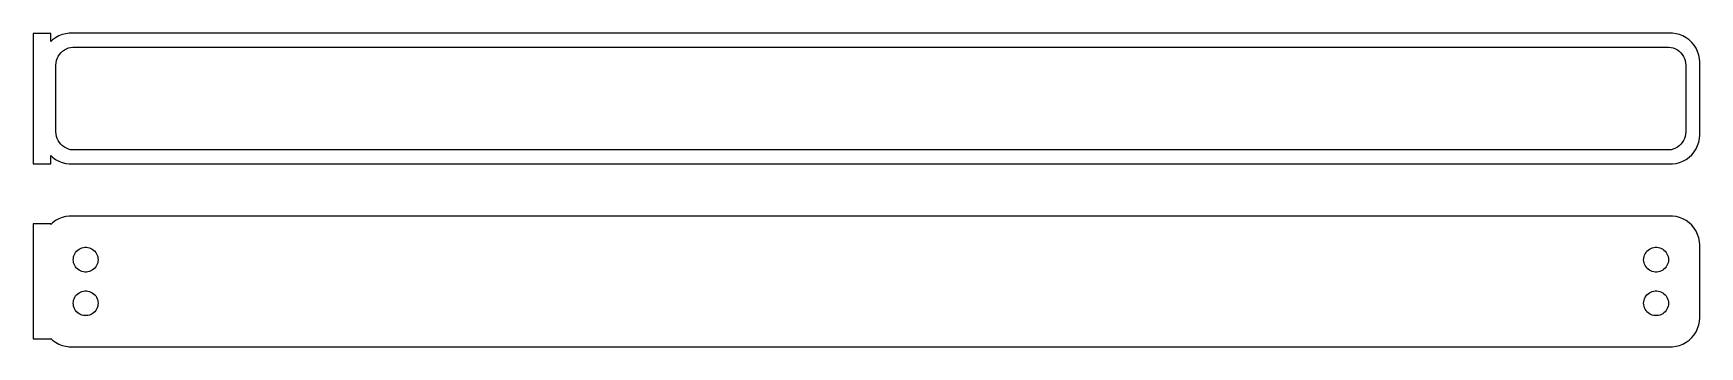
# Model space of a CAD drawing. Header units: metres. Extents: x -144 to 142, y 52 to 106.
import ezdxf

# ---------------------------------------------------------------- set-up
doc = ezdxf.new("R2010")
doc.units = ezdxf.units.M

msp = doc.modelspace()

# ---------------------------------------------------------------- linework, layer by layer
for p, q in [((-141, 105.729), (-144, 105.729)), ((-144, 105.729), (-144, 83.2707)), ((-141, 104.309), (-141, 105.729)), ((-140.687, 104.603), (-141, 104.309)), ((-140.179, 104.972), (-140.687, 104.603)), ((-139.629, 105.274), (-140.179, 104.972)), ((-139.045, 105.505), (-139.629, 105.274)), ((-138.437, 105.661), (-139.045, 105.505)), ((-137.814, 105.74), (-138.437, 105.661)), ((-138.325, 103.067), (-137.962, 103.211)), ((-137.962, 103.211), (-137.583, 103.308)), ((137.814, 105.74), (-137.814, 105.74)), ((-137.583, 103.308), (-137.195, 103.357)), ((-137.195, 103.357), (137.195, 103.357)), ((137.195, 103.357), (137.583, 103.308)), ((137.583, 103.308), (137.962, 103.211)), ((138.437, 105.661), (137.814, 105.74)), ((137.962, 103.211), (138.325, 103.067)), ((139.045, 105.505), (138.437, 105.661)), ((139.629, 105.274), (139.045, 105.505)), ((140.179, 104.972), (139.629, 105.274)), ((140.687, 104.603), (140.179, 104.972)), ((141.145, 104.173), (140.687, 104.603)), ((141.545, 103.689), (141.145, 104.173)), ((141.882, 103.159), (141.545, 103.689)), ((142.149, 102.591), (141.882, 103.159)), ((-140.113, 100.25), (-140.088, 100.64)), ((-140.088, 100.64), (-140.015, 101.024)), ((-140.015, 101.024), (-139.894, 101.396)), ((-139.894, 101.396), (-139.728, 101.75)), ((-139.728, 101.75), (-139.518, 102.08)), ((-139.518, 102.08), (-139.269, 102.381)), ((-139.269, 102.381), (-138.984, 102.649)), ((-138.984, 102.649), (-138.668, 102.878)), ((-138.668, 102.878), (-138.325, 103.067)), ((138.325, 103.067), (138.668, 102.878)), ((138.668, 102.878), (138.984, 102.649)), ((138.984, 102.649), (139.269, 102.381)), ((139.269, 102.381), (139.518, 102.08)), ((139.518, 102.08), (139.728, 101.75)), ((139.728, 101.75), (139.894, 101.396)), ((139.894, 101.396), (140.015, 101.024)), ((140.015, 101.024), (140.088, 100.64)), ((140.088, 100.64), (140.113, 100.25)), ((142.343, 101.993), (142.149, 102.591)), ((142.461, 101.377), (142.343, 101.993)), ((142.5, 100.75), (142.461, 101.377)), ((142.5, 88.25), (142.5, 100.75)), ((-140.113, 88.75), (-140.113, 100.25)), ((140.113, 100.25), (140.113, 88.75)), ((-140.088, 88.3598), (-140.113, 88.75)), ((-140.015, 87.9759), (-140.088, 88.3598)), ((-139.894, 87.6041), (-140.015, 87.9759)), ((-139.728, 87.2504), (-139.894, 87.6041)), ((-139.518, 86.9203), (-139.728, 87.2504)), ((-139.269, 86.6191), (-139.518, 86.9203)), ((-138.984, 86.3515), (-139.269, 86.6191)), ((-138.668, 86.1217), (-138.984, 86.3515)), ((-138.325, 85.9333), (-138.668, 86.1217)), ((138.668, 86.1217), (138.325, 85.9333)), ((138.984, 86.3515), (138.668, 86.1217)), ((139.269, 86.6191), (138.984, 86.3515)), ((139.518, 86.9203), (139.269, 86.6191)), ((139.728, 87.2504), (139.518, 86.9203)), ((139.894, 87.6041), (139.728, 87.2504)), ((140.015, 87.9759), (139.894, 87.6041)), ((140.088, 88.3598), (140.015, 87.9759)), ((140.113, 88.75), (140.088, 88.3598)), ((141.882, 85.8412), (142.149, 86.4094)), ((142.149, 86.4094), (142.343, 87.0066)), ((142.343, 87.0066), (142.461, 87.6233)), ((142.461, 87.6233), (142.5, 88.25)), ((-144, 83.2707), (-141, 83.2707)), ((-141, 83.2707), (-141, 84.6913)), ((-141, 84.6913), (-140.687, 84.3974)), ((-140.687, 84.3974), (-140.179, 84.0284)), ((-140.179, 84.0284), (-139.629, 83.7259)), ((-139.629, 83.7259), (-139.045, 83.4947)), ((-139.045, 83.4947), (-138.437, 83.3386)), ((-138.437, 83.3386), (-137.814, 83.2599)), ((-137.962, 85.7894), (-138.325, 85.9333)), ((-137.583, 85.6922), (-137.962, 85.7894)), ((-137.814, 83.2599), (137.814, 83.2599)), ((-137.195, 85.6432), (-137.583, 85.6922)), ((137.195, 85.6432), (-137.195, 85.6432)), ((137.583, 85.6922), (137.195, 85.6432)), ((137.962, 85.7894), (137.583, 85.6922)), ((137.814, 83.2599), (138.437, 83.3386)), ((138.325, 85.9333), (137.962, 85.7894)), ((138.437, 83.3386), (139.045, 83.4947)), ((139.045, 83.4947), (139.629, 83.7259)), ((139.629, 83.7259), (140.179, 84.0284)), ((140.179, 84.0284), (140.687, 84.3974)), ((140.687, 84.3974), (141.145, 84.8273)), ((141.145, 84.8273), (141.545, 85.3111)), ((141.545, 85.3111), (141.882, 85.8412)), ((-141, 72.9026), (-144, 72.9026)), ((-144, 72.9026), (-144, 53.0974)), ((-140.687, 73.1026), (-141, 72.8087)), ((-141, 72.8087), (-141, 72.9026)), ((-140.179, 73.4716), (-140.687, 73.1026)), ((-139.629, 73.7741), (-140.179, 73.4716)), ((-139.045, 74.0053), (-139.629, 73.7741)), ((-138.437, 74.1614), (-139.045, 74.0053)), ((-137.814, 74.2401), (-138.437, 74.1614)), ((137.814, 74.2401), (-137.814, 74.2401)), ((138.437, 74.1614), (137.814, 74.2401)), ((139.045, 74.0053), (138.437, 74.1614)), ((139.629, 73.7741), (139.045, 74.0053)), ((140.179, 73.4716), (139.629, 73.7741)), ((140.687, 73.1026), (140.179, 73.4716)), ((141.145, 72.6727), (140.687, 73.1026)), ((141.545, 72.1889), (141.145, 72.6727)), ((141.882, 71.6588), (141.545, 72.1889)), ((142.149, 71.0906), (141.882, 71.6588)), ((-135.909, 68.6821), (-135.66, 68.7808)), ((-135.66, 68.7808), (-135.4, 68.8475)), ((-135.4, 68.8475), (-135.134, 68.8811)), ((-135.134, 68.8811), (-134.866, 68.8811)), ((-134.866, 68.8811), (-134.6, 68.8475)), ((-134.6, 68.8475), (-134.34, 68.7808)), ((-134.34, 68.7808), (-134.091, 68.6821)), ((134.091, 68.6821), (134.34, 68.7808)), ((134.34, 68.7808), (134.6, 68.8475)), ((134.6, 68.8475), (134.866, 68.8811)), ((134.866, 68.8811), (135.134, 68.8811)), ((135.134, 68.8811), (135.4, 68.8475)), ((135.4, 68.8475), (135.66, 68.7808)), ((135.66, 68.7808), (135.909, 68.6821)), ((142.343, 70.4934), (142.149, 71.0906)), ((142.461, 69.8767), (142.343, 70.4934)), ((142.5, 69.25), (142.461, 69.8767)), ((142.5, 56.75), (142.5, 69.25)), ((-137.135, 66.75), (-137.118, 67.0176)), ((-137.118, 66.4824), (-137.135, 66.75)), ((-137.118, 67.0176), (-137.068, 67.281)), ((-137.068, 66.219), (-137.118, 66.4824)), ((-137.068, 67.281), (-136.985, 67.536)), ((-136.985, 65.9639), (-137.068, 66.219)), ((-136.985, 67.536), (-136.871, 67.7787)), ((-136.871, 65.7213), (-136.985, 65.9639)), ((-136.871, 67.7787), (-136.727, 68.0051)), ((-136.727, 68.0051), (-136.557, 68.2117)), ((-136.557, 68.2117), (-136.361, 68.3953)), ((-136.361, 68.3953), (-136.144, 68.5529)), ((-136.144, 68.5529), (-135.909, 68.6821)), ((-134.091, 68.6821), (-133.856, 68.5529)), ((-133.856, 68.5529), (-133.639, 68.3953)), ((-133.639, 68.3953), (-133.443, 68.2117)), ((-133.443, 68.2117), (-133.273, 68.0051)), ((-133.273, 68.0051), (-133.129, 67.7787)), ((-133.129, 67.7787), (-133.015, 67.536)), ((-133.015, 65.9639), (-133.129, 65.7213)), ((-133.015, 67.536), (-132.932, 67.281)), ((-132.932, 66.219), (-133.015, 65.9639)), ((-132.932, 67.281), (-132.882, 67.0176)), ((-132.882, 66.4824), (-132.932, 66.219)), ((-132.882, 67.0176), (-132.865, 66.75)), ((-132.865, 66.75), (-132.882, 66.4824)), ((132.865, 66.75), (132.882, 67.0176)), ((132.882, 66.4824), (132.865, 66.75)), ((132.882, 67.0176), (132.932, 67.281)), ((132.932, 66.219), (132.882, 66.4824)), ((132.932, 67.281), (133.015, 67.536)), ((133.015, 65.9639), (132.932, 66.219)), ((133.015, 67.536), (133.129, 67.7787)), ((133.129, 65.7213), (133.015, 65.9639)), ((133.129, 67.7787), (133.273, 68.0051)), ((133.273, 68.0051), (133.443, 68.2117)), ((133.443, 68.2117), (133.639, 68.3953)), ((133.639, 68.3953), (133.856, 68.5529)), ((133.856, 68.5529), (134.091, 68.6821)), ((135.909, 68.6821), (136.144, 68.5529)), ((136.144, 68.5529), (136.361, 68.3953)), ((136.361, 68.3953), (136.557, 68.2117)), ((136.557, 68.2117), (136.727, 68.0051)), ((136.727, 68.0051), (136.871, 67.7787)), ((136.871, 67.7787), (136.985, 67.536)), ((136.985, 65.9639), (136.871, 65.7213)), ((136.985, 67.536), (137.068, 67.281)), ((137.068, 66.219), (136.985, 65.9639)), ((137.068, 67.281), (137.118, 67.0176)), ((137.118, 66.4824), (137.068, 66.219)), ((137.118, 67.0176), (137.135, 66.75)), ((137.135, 66.75), (137.118, 66.4824)), ((-136.727, 65.4949), (-136.871, 65.7213)), ((-136.557, 65.2883), (-136.727, 65.4949)), ((-136.361, 65.1047), (-136.557, 65.2883)), ((-136.144, 64.9471), (-136.361, 65.1047)), ((-135.909, 64.8179), (-136.144, 64.9471)), ((-135.66, 64.7192), (-135.909, 64.8179)), ((-135.4, 64.6525), (-135.66, 64.7192)), ((-135.134, 64.6189), (-135.4, 64.6525)), ((-134.866, 64.6189), (-135.134, 64.6189)), ((-134.6, 64.6525), (-134.866, 64.6189)), ((-134.34, 64.7192), (-134.6, 64.6525)), ((-134.091, 64.8179), (-134.34, 64.7192)), ((-133.856, 64.9471), (-134.091, 64.8179)), ((-133.639, 65.1047), (-133.856, 64.9471)), ((-133.443, 65.2883), (-133.639, 65.1047)), ((-133.273, 65.4949), (-133.443, 65.2883)), ((-133.129, 65.7213), (-133.273, 65.4949)), ((133.273, 65.4949), (133.129, 65.7213)), ((133.443, 65.2883), (133.273, 65.4949)), ((133.639, 65.1047), (133.443, 65.2883)), ((133.856, 64.9471), (133.639, 65.1047)), ((134.091, 64.8179), (133.856, 64.9471)), ((134.34, 64.7192), (134.091, 64.8179)), ((134.6, 64.6525), (134.34, 64.7192)), ((134.866, 64.6189), (134.6, 64.6525)), ((135.134, 64.6189), (134.866, 64.6189)), ((135.4, 64.6525), (135.134, 64.6189)), ((135.66, 64.7192), (135.4, 64.6525)), ((135.909, 64.8179), (135.66, 64.7192)), ((136.144, 64.9471), (135.909, 64.8179)), ((136.361, 65.1047), (136.144, 64.9471)), ((136.557, 65.2883), (136.361, 65.1047)), ((136.727, 65.4949), (136.557, 65.2883)), ((136.871, 65.7213), (136.727, 65.4949)), ((-136.985, 60.0361), (-136.871, 60.2787)), ((-136.871, 60.2787), (-136.727, 60.5051)), ((-136.727, 60.5051), (-136.557, 60.7117)), ((-136.557, 60.7117), (-136.361, 60.8953)), ((-136.361, 60.8953), (-136.144, 61.0529)), ((-136.144, 61.0529), (-135.909, 61.1821)), ((-135.909, 61.1821), (-135.66, 61.2808)), ((-135.66, 61.2808), (-135.4, 61.3475)), ((-135.4, 61.3475), (-135.134, 61.3811)), ((-135.134, 61.3811), (-134.866, 61.3811)), ((-134.866, 61.3811), (-134.6, 61.3475)), ((-134.6, 61.3475), (-134.34, 61.2808)), ((-134.34, 61.2808), (-134.091, 61.1821)), ((-134.091, 61.1821), (-133.856, 61.0529)), ((-133.856, 61.0529), (-133.639, 60.8953)), ((-133.639, 60.8953), (-133.443, 60.7117)), ((-133.443, 60.7117), (-133.273, 60.5051)), ((-133.273, 60.5051), (-133.129, 60.2787)), ((-133.129, 60.2787), (-133.015, 60.0361)), ((133.015, 60.0361), (133.129, 60.2787)), ((133.129, 60.2787), (133.273, 60.5051)), ((133.273, 60.5051), (133.443, 60.7117)), ((133.443, 60.7117), (133.639, 60.8953)), ((133.639, 60.8953), (133.856, 61.0529)), ((133.856, 61.0529), (134.091, 61.1821)), ((134.091, 61.1821), (134.34, 61.2808)), ((134.34, 61.2808), (134.6, 61.3475)), ((134.6, 61.3475), (134.866, 61.3811)), ((134.866, 61.3811), (135.134, 61.3811)), ((135.134, 61.3811), (135.4, 61.3475)), ((135.4, 61.3475), (135.66, 61.2808)), ((135.66, 61.2808), (135.909, 61.1821)), ((135.909, 61.1821), (136.144, 61.0529)), ((136.144, 61.0529), (136.361, 60.8953)), ((136.361, 60.8953), (136.557, 60.7117)), ((136.557, 60.7117), (136.727, 60.5051)), ((136.727, 60.5051), (136.871, 60.2787)), ((136.871, 60.2787), (136.985, 60.0361)), ((-137.135, 59.25), (-137.118, 59.5176)), ((-137.118, 58.9824), (-137.135, 59.25)), ((-137.118, 59.5176), (-137.068, 59.781)), ((-137.068, 58.719), (-137.118, 58.9824)), ((-137.068, 59.781), (-136.985, 60.0361)), ((-136.985, 58.464), (-137.068, 58.719)), ((-136.871, 58.2213), (-136.985, 58.464)), ((-136.727, 57.9949), (-136.871, 58.2213)), ((-136.557, 57.7883), (-136.727, 57.9949)), ((-136.361, 57.6047), (-136.557, 57.7883)), ((-136.144, 57.4471), (-136.361, 57.6047)), ((-135.909, 57.3179), (-136.144, 57.4471)), ((-135.66, 57.2192), (-135.909, 57.3179)), ((-134.091, 57.3179), (-134.34, 57.2192)), ((-133.856, 57.4471), (-134.091, 57.3179)), ((-133.639, 57.6047), (-133.856, 57.4471)), ((-133.443, 57.7883), (-133.639, 57.6047)), ((-133.273, 57.9949), (-133.443, 57.7883)), ((-133.129, 58.2213), (-133.273, 57.9949)), ((-133.015, 58.464), (-133.129, 58.2213)), ((-133.015, 60.0361), (-132.932, 59.781)), ((-132.932, 58.719), (-133.015, 58.464)), ((-132.932, 59.781), (-132.882, 59.5176)), ((-132.882, 58.9824), (-132.932, 58.719)), ((-132.882, 59.5176), (-132.865, 59.25)), ((-132.865, 59.25), (-132.882, 58.9824)), ((132.865, 59.25), (132.882, 59.5176)), ((132.882, 58.9824), (132.865, 59.25)), ((132.882, 59.5176), (132.932, 59.781)), ((132.932, 58.719), (132.882, 58.9824)), ((132.932, 59.781), (133.015, 60.0361)), ((133.015, 58.464), (132.932, 58.719)), ((133.129, 58.2213), (133.015, 58.464)), ((133.273, 57.9949), (133.129, 58.2213)), ((133.443, 57.7883), (133.273, 57.9949)), ((133.639, 57.6047), (133.443, 57.7883)), ((133.856, 57.4471), (133.639, 57.6047)), ((134.091, 57.3179), (133.856, 57.4471)), ((134.34, 57.2192), (134.091, 57.3179)), ((135.909, 57.3179), (135.66, 57.2192)), ((136.144, 57.4471), (135.909, 57.3179)), ((136.361, 57.6047), (136.144, 57.4471)), ((136.557, 57.7883), (136.361, 57.6047)), ((136.727, 57.9949), (136.557, 57.7883)), ((136.871, 58.2213), (136.727, 57.9949)), ((136.985, 58.464), (136.871, 58.2213)), ((136.985, 60.0361), (137.068, 59.781)), ((137.068, 58.719), (136.985, 58.464)), ((137.068, 59.781), (137.118, 59.5176)), ((137.118, 58.9824), (137.068, 58.719)), ((137.118, 59.5176), (137.135, 59.25)), ((137.135, 59.25), (137.118, 58.9824)), ((-135.4, 57.1525), (-135.66, 57.2192)), ((-135.134, 57.1189), (-135.4, 57.1525)), ((-134.866, 57.1189), (-135.134, 57.1189)), ((-134.6, 57.1525), (-134.866, 57.1189)), ((-134.34, 57.2192), (-134.6, 57.1525)), ((134.6, 57.1525), (134.34, 57.2192)), ((134.866, 57.1189), (134.6, 57.1525)), ((135.134, 57.1189), (134.866, 57.1189)), ((135.4, 57.1525), (135.134, 57.1189)), ((135.66, 57.2192), (135.4, 57.1525)), ((141.882, 54.3412), (142.149, 54.9094)), ((142.149, 54.9094), (142.343, 55.5066)), ((142.343, 55.5066), (142.461, 56.1233)), ((142.461, 56.1233), (142.5, 56.75)), ((-144, 53.0974), (-141, 53.0974)), ((-141, 53.0974), (-141, 53.1913)), ((-141, 53.1913), (-140.687, 52.8974)), ((-140.687, 52.8974), (-140.179, 52.5284)), ((-140.179, 52.5284), (-139.629, 52.2259)), ((-139.629, 52.2259), (-139.045, 51.9947)), ((-139.045, 51.9947), (-138.437, 51.8386)), ((-138.437, 51.8386), (-137.814, 51.7599)), ((-137.814, 51.7599), (137.814, 51.7599)), ((137.814, 51.7599), (138.437, 51.8386)), ((138.437, 51.8386), (139.045, 51.9947)), ((139.045, 51.9947), (139.629, 52.2259)), ((139.629, 52.2259), (140.179, 52.5284)), ((140.179, 52.5284), (140.687, 52.8974)), ((140.687, 52.8974), (141.145, 53.3273)), ((141.145, 53.3273), (141.545, 53.8111)), ((141.545, 53.8111), (141.882, 54.3412))]:
    msp.add_line(p, q)

doc.saveas('drawing.dxf')
